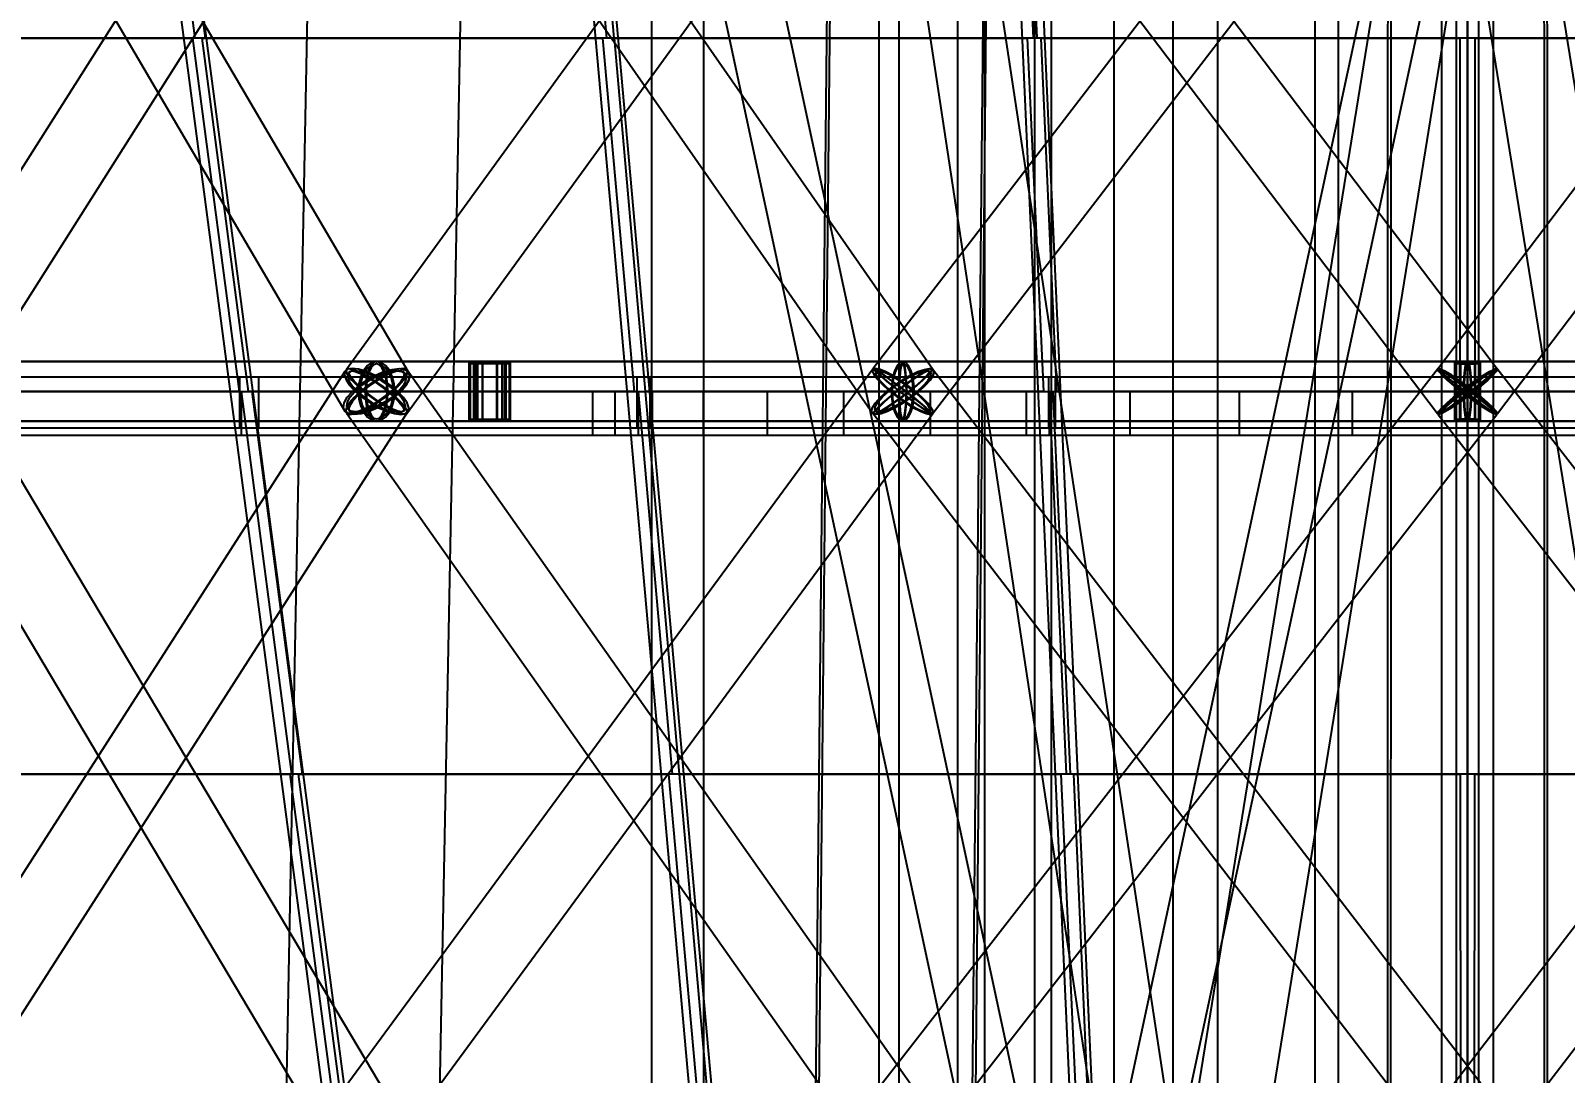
# Model space of a CAD drawing. Header units: millimetres. Extents: x -123812 to 252100, y -3000 to 639000.
# Drawn here: x -9768 to 665, y 340366 to 347451 of the extents above; entities that cross this region are included whole.
import ezdxf

# ---------------------------------------------------------------- set-up
doc = ezdxf.new("R2010")
doc.units = ezdxf.units.MM
for name, color, linetype, lineweight in [('D-BMK-AXIS', 7, 'Continuous', 13), ('D-STR-CORE', 7, 'Continuous', 25), ('D-STR-DECK', 7, 'Continuous', 25), ('D-STR-DIM', 7, 'Continuous', 13), ('D-STR-STRC', 7, 'Continuous', 25)]:
    doc.layers.add(name, color=color, linetype=linetype, lineweight=lineweight)
doc.styles.add('OpenSansCondensed-Light', font='OpenSansCondensed-Light.ttf')
doc.styles.add('TOWER_UNICODE', font='Arial Unicode.ttf')
doc.dimstyles.new('EZDXF', dxfattribs={"dimtxt": 0.25, "dimasz": 0.175, "dimexe": 0.375, "dimexo": 0.125, "dimgap": 0.1, "dimtad": 1, "dimlfac": 100, "dimzin": 12, "dimdsep": 46, "dimtxsty": 'OpenSansCondensed-Light', "dimblk": 'ARCHTICK', "dimcen": 2.5, "dimazin": 3, "dimtfac": 0.5, "dimtmove": 2, "dimatfit": 3})

# ---------------------------------------------------------------- blocks, each defined once
blk = doc.blocks.new('_ARCHTICK')
at = {"color": 0, "linetype": 'BYBLOCK', "const_width": 0.15}
blk.add_lwpolyline([(-0.5, -0.5), (0.5, 0.5)], dxfattribs=at)

msp = doc.modelspace()

# ---------------------------------------------------------------- linework, layer by layer
at = {"layer": 'D-BMK-AXIS'}
msp.add_line((0, -3000), (0, 639000), dxfattribs=at)
at = {"layer": 'D-STR-CORE'}
for points in [[(-4000, 100000), (-4000, 375000), (-3284.1, 375000), (-3284.1, 100000)], [(-4000, 100000), (-4000, 375000), (-3284.1, 375000), (-3284.1, 100000)], [(-3863.7, 100000), (-3863.7, 375000), (-2944.5, 375000), (-2944.5, 100000)], [(-3863.7, 100000), (-3863.7, 375000), (-2944.5, 375000), (-2944.5, 100000)], [(-3464.1, 100000), (-3464.1, 375000), (-2404.2, 375000), (-2404.2, 100000)], [(-3464.1, 100000), (-3464.1, 375000), (-2404.2, 375000), (-2404.2, 100000)], [(-2828.4, 100000), (-2828.4, 375000), (-1700, 375000), (-1700, 100000)], [(-2828.4, 100000), (-2828.4, 375000), (-1700, 375000), (-1700, 100000)], [(-2000, 100000), (-2000, 375000), (-880, 375000), (-880, 100000)], [(-2000, 100000), (-2000, 375000), (-880, 375000), (-880, 100000)], [(-1035.3, 100000), (-1035.3, 375000), (0, 375000), (0, 100000)], [(-1035.3, 100000), (-1035.3, 375000), (0, 375000), (0, 100000)], [(0, 100000), (0, 375000), (1035.3, 375000), (1035.3, 100000)], [(0, 100000), (0, 375000), (1035.3, 375000), (1035.3, 100000)]]:
    msp.add_lwpolyline(points, close=True, dxfattribs=at)
at = {"layer": 'D-STR-DECK'}
for points in [[(-7090.9, 334990.2), (-9726.3, 354990.2), (-9577.5, 355009.8), (-6942.2, 335009.8)], [(-7090.9, 334990.2), (-9726.3, 354990.2), (-9577.5, 355009.8), (-6942.2, 335009.8)], [(-4820.2, 334993.3), (-6602.5, 354993.3), (-6453.1, 355006.7), (-4670.8, 335006.7)], [(-4820.2, 334993.3), (-6602.5, 354993.3), (-6453.1, 355006.7), (-4670.8, 335006.7)], [(-2468.1, 334996.6), (-3367, 354996.6), (-3217.2, 355003.4), (-2318.3, 335003.4)], [(-2468.1, 334996.6), (-3367, 354996.6), (-3217.2, 355003.4), (-2318.3, 335003.4)], [(-75, 335000), (-75, 355000), (75, 355000), (75, 335000)], [(-75, 335000), (-75, 355000), (75, 355000), (75, 335000)], [(-11302.4, 347400), (-11750, 350000), (-8924.2, 350000), (-8581.6, 347400)], [(-11302.4, 347400), (-11750, 350000), (-8924.2, 350000), (-8581.6, 347400)], [(-8650.5, 347400), (-8993.1, 350000), (-6035.7, 350000), (-5804, 347400)], [(-8650.5, 347400), (-8993.1, 350000), (-6035.7, 350000), (-5804, 347400)], [(-5850.5, 347400), (-6082.2, 350000), (-3043.9, 350000), (-2927, 347400)], [(-5850.5, 347400), (-6082.2, 350000), (-3043.9, 350000), (-2927, 347400)], [(-2950.5, 347400), (-3067.4, 350000), (0, 350000), (0, 347400)], [(-2950.5, 347400), (-3067.4, 350000), (0, 350000), (0, 347400)], [(0, 347400), (0, 350000), (3067.4, 350000), (2950.5, 347400)], [(0, 347400), (0, 350000), (3067.4, 350000), (2950.5, 347400)], [(-10844.7, 345000), (-11256.2, 347400), (-8668.9, 347400), (-8350.8, 345000)], [(-10844.7, 345000), (-11256.2, 347400), (-8668.9, 347400), (-8350.8, 345000)], [(-8286.8, 345000), (-8601.2, 347400), (-5881.1, 347400), (-5665.3, 345000)], [(-8286.8, 345000), (-8601.2, 347400), (-5881.1, 347400), (-5665.3, 345000)], [(-5587.1, 345000), (-5799.1, 347400), (-2992.7, 347400), (-2882.9, 345000)], [(-5587.1, 345000), (-5799.1, 347400), (-2992.7, 347400), (-2882.9, 345000)], [(-2791.8, 345000), (-2897.7, 347400), (-53.1, 347400), (-51.1, 345000)], [(-2791.8, 345000), (-2897.7, 347400), (-53.1, 347400), (-51.1, 345000)], [(51.1, 345000), (53.1, 347400), (2897.7, 347400), (2791.8, 345000)], [(51.1, 345000), (53.1, 347400), (2897.7, 347400), (2791.8, 345000)], [(-10904.2, 344750), (-10904.2, 345100), (-8219.4, 345100), (-8219.4, 344750)], [(-10904.2, 344750), (-10904.2, 345100), (-8219.4, 345100), (-8219.4, 344750)], [(-8345.7, 344750), (-8345.7, 345100), (-5559, 345100), (-5559, 344750)], [(-8345.7, 344750), (-8345.7, 345100), (-5559, 345100), (-5559, 344750)], [(-5644.4, 344750), (-5644.4, 345100), (-2803.5, 345100), (-2803.5, 344750)], [(-5644.4, 344750), (-5644.4, 345100), (-2803.5, 345100), (-2803.5, 344750)], [(-2846.6, 344750), (-2846.6, 345100), (0, 345100), (0, 344750)], [(-2846.6, 344750), (-2846.6, 345100), (0, 345100), (0, 344750)], [(0, 344750), (0, 345100), (2846.6, 345100), (2846.6, 344750)], [(0, 344750), (0, 345100), (2846.6, 345100), (2846.6, 344750)], [(-21778.4, 344700), (-21778.4, 345000), (-5948.7, 345000), (-5948.7, 344700)], [(-21778.4, 344700), (-21778.4, 345000), (-5948.7, 345000), (-5948.7, 344700)], [(-21592, 344700), (-21592, 345000), (-5795.6, 345000), (-5795.6, 344700)], [(-21592, 344700), (-21592, 345000), (-5795.6, 345000), (-5795.6, 344700)], [(-21036.3, 344700), (-21036.3, 345000), (-5543.3, 345000), (-5543.3, 344700)], [(-21036.3, 344700), (-21036.3, 345000), (-5543.3, 345000), (-5543.3, 344700)], [(-20120.6, 344700), (-20120.6, 345000), (-5196.2, 345000), (-5196.2, 344700)], [(-20120.6, 344700), (-20120.6, 345000), (-5196.2, 345000), (-5196.2, 344700)], [(-18860.6, 344700), (-18860.6, 345000), (-4760.1, 345000), (-4760.1, 344700)], [(-18860.6, 344700), (-18860.6, 345000), (-4760.1, 345000), (-4760.1, 344700)], [(-17277.9, 344700), (-17277.9, 345000), (-4242.6, 345000), (-4242.6, 344700)], [(-17277.9, 344700), (-17277.9, 345000), (-4242.6, 345000), (-4242.6, 344700)], [(-15399.6, 344700), (-15399.6, 345000), (-3652.6, 345000), (-3652.6, 344700)], [(-15399.6, 344700), (-15399.6, 345000), (-3652.6, 345000), (-3652.6, 344700)], [(-13257.8, 344700), (-13257.8, 345000), (-3000, 345000), (-3000, 344700)], [(-13257.8, 344700), (-13257.8, 345000), (-3000, 345000), (-3000, 344700)], [(-10889.2, 344700), (-10889.2, 345000), (-2296.1, 345000), (-2296.1, 344700)], [(-10889.2, 344700), (-10889.2, 345000), (-2296.1, 345000), (-2296.1, 344700)], [(-10441.6, 342400), (-10889.2, 345000), (-8265.3, 345000), (-7922.7, 342400)], [(-10441.6, 342400), (-10889.2, 345000), (-8265.3, 345000), (-7922.7, 342400)], [(-8334.2, 344700), (-8334.2, 345000), (-1552.9, 345000), (-1552.9, 344700)], [(-8334.2, 344700), (-8334.2, 345000), (-1552.9, 345000), (-1552.9, 344700)], [(-7991.6, 342400), (-8334.2, 345000), (-5590.1, 345000), (-5358.4, 342400)], [(-7991.6, 342400), (-8334.2, 345000), (-5590.1, 345000), (-5358.4, 342400)], [(-5636.7, 344700), (-5636.7, 345000), (-783.2, 345000), (-783.2, 344700)], [(-5636.7, 344700), (-5636.7, 345000), (-783.2, 345000), (-783.2, 344700)], [(-5404.9, 342400), (-5636.7, 345000), (-2819.2, 345000), (-2702.3, 342400)], [(-5404.9, 342400), (-5636.7, 345000), (-2819.2, 345000), (-2702.3, 342400)], [(-2842.6, 344700), (-2842.6, 345000), (0, 345000), (0, 344700)], [(-2842.6, 344700), (-2842.6, 345000), (0, 345000), (0, 344700)], [(-2725.8, 342400), (-2842.6, 345000), (0, 345000), (0, 342400)], [(-2725.8, 342400), (-2842.6, 345000), (0, 345000), (0, 342400)], [(0, 344700), (0, 345000), (2842.6, 345000), (2842.6, 344700)], [(0, 344700), (0, 345000), (2842.6, 345000), (2842.6, 344700)], [(0, 342400), (0, 345000), (2842.6, 345000), (2725.8, 342400)], [(0, 342400), (0, 345000), (2842.6, 345000), (2725.8, 342400)], [(-9987.4, 340000), (-10398.9, 342400), (-8006.3, 342400), (-7688.2, 340000)], [(-9987.4, 340000), (-10398.9, 342400), (-8006.3, 342400), (-7688.2, 340000)], [(-7631.7, 340000), (-7946.1, 342400), (-5431.6, 342400), (-5215.8, 340000)], [(-7631.7, 340000), (-7946.1, 342400), (-5431.6, 342400), (-5215.8, 340000)], [(-5145.4, 340000), (-5357.4, 342400), (-2763.9, 342400), (-2654.1, 340000)], [(-5145.4, 340000), (-5357.4, 342400), (-2763.9, 342400), (-2654.1, 340000)], [(-2571.1, 340000), (-2677, 342400), (-49, 342400), (-47.1, 340000)], [(-2571.1, 340000), (-2677, 342400), (-49, 342400), (-47.1, 340000)], [(47.1, 340000), (49, 342400), (2677, 342400), (2571.1, 340000)], [(47.1, 340000), (49, 342400), (2677, 342400), (2571.1, 340000)]]:
    msp.add_lwpolyline(points, close=True, dxfattribs=at)
at = {"layer": 'D-STR-STRC'}
for points in [[(-7535, 350134.2), (-10704.3, 345134.2), (-10707.9, 345109.6), (-10696.5, 345077.5), (-10671, 345040.1), (-10633.1, 345000), (-10585.3, 344959.9), (-10531, 344922.5), (-10473.7, 344890.4), (-10417.5, 344865.8), (-10366.2, 344850.3), (-10323.2, 344845), (-10291.5, 344850.3), (-10273.2, 344865.8), (-7103.9, 349865.8)], [(-10566.3, 349865.8), (-7631.7, 344865.8), (-7607.3, 344850.3), (-7570, 344845), (-7522.2, 344850.3), (-7467.2, 344865.8), (-7408.7, 344890.4), (-7350.8, 344922.5), (-7297.4, 344959.9), (-7252.1, 345000), (-7218.1, 345040.1), (-7197.5, 345077.5), (-7191.9, 345109.6), (-7201.6, 345134.2), (-10136.2, 350134.2)], [(-3994, 350149.7), (-7621.8, 345149.7), (-7623.5, 345134.2), (-7611, 345109.6), (-7585.3, 345077.5), (-7548.1, 345040.1), (-7502, 345000), (-7450, 344959.9), (-7395.8, 344922.5), (-7343, 344890.4), (-7295.2, 344865.8), (-7255.7, 344850.3), (-7227.1, 344845), (-7211.5, 344850.3), (-3583.7, 349850.3)], [(-7523.2, 349850.3), (-4042.9, 344850.3), (-4021, 344845), (-3986.6, 344850.3), (-3942.2, 344865.8), (-3890.8, 344890.4), (-3835.8, 344922.5), (-3781.1, 344959.9), (-3730.3, 345000), (-3687, 345040.1), (-3654, 345077.5), (-3633.6, 345109.6), (-3627.3, 345134.2), (-3635.4, 345149.7), (-7115.7, 350149.7)], [(-200.6, 350155), (-4039.7, 345155), (-4038.2, 345149.7), (-4023.1, 345134.2), (-3995.5, 345109.6), (-3957.2, 345077.5), (-3910.9, 345040.1), (-3859.7, 345000), (-3807, 344959.9), (-3756.6, 344922.5), (-3711.8, 344890.4), (-3675.7, 344865.8), (-3650.7, 344850.3), (-3638.6, 344845), (200.6, 349845)], [(-3991.8, 349850.3), (-203, 344850.3), (-197.9, 344845), (-179.4, 344850.3), (-148.6, 344865.8), (-107.6, 344890.4), (-59.4, 344922.5), (-7.1, 344959.9), (45.7, 345000), (95.4, 345040.1), (138.6, 345077.5), (172.3, 345109.6), (194.3, 345134.2), (203, 345149.7), (-3585.8, 350149.7)], [(3585.8, 350149.7), (-203, 345149.7), (-194.3, 345134.2), (-172.3, 345109.6), (-138.6, 345077.5), (-95.4, 345040.1), (-45.7, 345000), (7.1, 344959.9), (59.4, 344922.5), (107.6, 344890.4), (148.6, 344865.8), (179.4, 344850.3), (197.9, 344845), (203, 344850.3), (3991.8, 349850.3)], [(198.7, 325042), (-5170.6, 350042), (-5177.4, 350047.1), (-5197.2, 350048.9), (-5228.8, 350047.4), (-5270, 350042.7), (-5317.9, 350035), (-5369.4, 350025), (-5420.8, 350013.3), (-5468.7, 350000.6), (-5509.9, 349988), (-5541.5, 349976.1), (-5561.3, 349965.9), (-5568.1, 349958), (-198.7, 324958)], [(-5170.6, 324958), (198.7, 349958), (192, 349965.9), (172.1, 349976.1), (140.5, 349988), (99.4, 350000.6), (51.4, 350013.3), (0, 350025), (-51.4, 350035), (-99.4, 350042.7), (-140.5, 350047.4), (-172.1, 350048.9), (-192, 350047.1), (-198.7, 350042), (-5568.1, 325042)], [(-3789.7, 324959.7), (250.8, 349959.7), (242.2, 349966.3), (217.2, 349975.1), (177.3, 349985.6), (125.4, 349997.1), (64.9, 350008.8), (0, 350019.9), (-64.9, 350029.7), (-125.4, 350037.4), (-177.3, 350042.6), (-217.2, 350044.9), (-242.2, 350044.1), (-250.8, 350040.3), (-4291.2, 325040.3)], [(251.1, 325037.9), (-3537.7, 350037.9), (-3546.2, 350040.5), (-3571.3, 350040.3), (-3611.2, 350037.4), (-3663.3, 350031.9), (-3723.8, 350024.2), (-3788.8, 350014.9), (-3853.8, 350004.6), (-3914.4, 349994), (-3966.4, 349983.7), (-4006.3, 349974.6), (-4031.4, 349967.2), (-4040, 349962.1), (-251.1, 324962.1)], [(4291.2, 325040.5), (250.7, 350040.5), (242.2, 350040.3), (217.2, 350037.3), (177.3, 350031.8), (125.4, 350024.1), (64.9, 350014.8), (0, 350004.5), (-64.9, 349993.8), (-125.4, 349983.6), (-177.3, 349974.5), (-217.2, 349967.2), (-242.2, 349962), (-250.7, 349959.5), (3789.7, 324959.5)], [(-10411.4, 339864.7), (-7201.8, 344864.7), (-7198.1, 344889.5), (-7209.2, 344921.9), (-7234.5, 344959.6), (-7272.2, 345000), (-7319.7, 345040.4), (-7373.9, 345078.1), (-7431, 345110.5), (-7487, 345135.3), (-7538.3, 345151), (-7581.3, 345156.3), (-7613.1, 345151), (-7631.5, 345135.3), (-10841.1, 340135.3)], [(-10703.1, 344864.7), (-7728.3, 339864.7), (-7703.9, 339849), (-7666.5, 339843.7), (-7618.8, 339849), (-7563.9, 339864.7), (-7505.6, 339889.5), (-7447.8, 339921.9), (-7394.6, 339959.6), (-7349.5, 340000), (-7315.6, 340040.4), (-7295.2, 340078.1), (-7289.7, 340110.5), (-7299.5, 340135.3), (-10274.4, 345135.3)], [(-10488.8, 344796.8), (-7416.7, 344796.8), (-7384.7, 344803.7), (-7354.8, 344824), (-7329.2, 344856.3), (-7309.5, 344898.4), (-7297.2, 344947.4), (-7293, 345000), (-7297.2, 345052.6), (-7309.5, 345101.6), (-7329.2, 345143.7), (-7354.8, 345176), (-7384.7, 345196.3), (-7416.7, 345203.2), (-10488.8, 345203.2)], [(-10488.8, 344796.8), (-7416.7, 344796.8), (-7384.7, 344803.7), (-7354.8, 344824), (-7329.2, 344856.3), (-7309.5, 344898.4), (-7297.2, 344947.4), (-7293, 345000), (-7297.2, 345052.6), (-7309.5, 345101.6), (-7329.2, 345143.7), (-7354.8, 345176), (-7384.7, 345196.3), (-7416.7, 345203.2), (-10488.8, 345203.2)], [(-7309.6, 339849), (-3634.9, 344849), (-3633.1, 344864.7), (-3645.4, 344889.5), (-3670.8, 344921.9), (-3707.8, 344959.6), (-3753.7, 345000), (-3805.4, 345040.4), (-3859.4, 345078.1), (-3912, 345110.5), (-3959.7, 345135.3), (-3999.1, 345151), (-4027.7, 345156.3), (-4043.4, 345151), (-7718.1, 340151)], [(-3686.5, 340151), (-7213.7, 345151), (-7235.7, 345156.3), (-7270, 345151), (-7314.3, 345135.3), (-7365.5, 345110.5), (-7420.3, 345078.1), (-7474.8, 345040.4), (-7525.3, 345000), (-7568.5, 344959.6), (-7601.3, 344921.9), (-7621.5, 344889.5), (-7627.7, 344864.7), (-7619.6, 344849), (-4092.4, 339849)], [(-3689.9, 339843.7), (199.6, 344843.7), (198.1, 344849), (183.2, 344864.7), (155.7, 344889.5), (117.7, 344921.9), (71.6, 344959.6), (20.7, 345000), (-31.7, 345040.4), (-81.9, 345078.1), (-126.5, 345110.5), (-162.5, 345135.3), (-187.4, 345151), (-199.6, 345156.3), (-4089, 340156.3)], [(202.1, 340151), (-3637.1, 345151), (-3642.2, 345156.3), (-3660.7, 345151), (-3691.3, 345135.3), (-3732.1, 345110.5), (-3780.1, 345078.1), (-3832.2, 345040.4), (-3884.7, 345000), (-3934.1, 344959.6), (-3977.1, 344921.9), (-4010.7, 344889.5), (-4032.5, 344864.7), (-4041.2, 344849), (-202.1, 339849)], [(3637.1, 345151), (-202.1, 340151), (-193.4, 340135.3), (-171.5, 340110.5), (-137.9, 340078.1), (-95, 340040.4), (-45.6, 340000), (7, 339959.6), (59, 339921.9), (107.1, 339889.5), (147.8, 339864.7), (178.5, 339849), (197, 339843.7), (202.1, 339849), (4041.2, 344849)], [(4089, 340156.3), (199.6, 345156.3), (187.4, 345151), (162.5, 345135.3), (126.5, 345110.5), (81.9, 345078.1), (31.7, 345040.4), (-20.7, 345000), (-71.6, 344959.6), (-117.7, 344921.9), (-155.7, 344889.5), (-183.2, 344864.7), (-198.1, 344849), (-199.6, 344843.7), (3689.9, 339843.7)], [(3839.1, 345203.2), (0, 345203.2), (-6.9, 345196.3), (-13.3, 345176), (-18.8, 345143.7), (-23, 345101.6), (-25.6, 345052.6), (-26.5, 345000), (-25.6, 344947.4), (-23, 344898.4), (-18.8, 344856.3), (-13.3, 344824), (-6.9, 344803.7), (0, 344796.8), (3839.1, 344796.8)], [(3839.1, 345203.2), (0, 345203.2), (-6.9, 345196.3), (-13.3, 345176), (-18.8, 345143.7), (-23, 345101.6), (-25.6, 345052.6), (-26.5, 345000), (-25.6, 344947.4), (-23, 344898.4), (-18.8, 344856.3), (-13.3, 344824), (-6.9, 344803.7), (0, 344796.8), (3839.1, 344796.8)]]:
    msp.add_lwpolyline(points, dxfattribs=at)
for points in [[(-7938.9, 345000), (-6894.4, 345000), (-6797.6, 350000), (-7841.3, 350000)], [(-7938.9, 345000), (-6894.4, 345000), (-6797.6, 350000), (-7841.3, 350000)], [(-5547.2, 325000), (-5191.6, 325000), (-5191.6, 350000), (-5547.2, 350000)], [(-5547.2, 325000), (-5191.6, 325000), (-5191.6, 350000), (-5547.2, 350000)], [(-4382.2, 345000), (-3296.1, 345000), (-3246.9, 350000), (-4330.7, 350000)], [(-4361.4, 345000), (-3316.9, 345000), (-3267, 350000), (-4310.6, 350000)], [(-543.1, 345000), (543.1, 345000), (541.9, 350000), (-541.9, 350000)], [(-543.1, 345000), (543.1, 345000), (541.9, 350000), (-541.9, 350000)], [(-522.3, 345000), (522.3, 345000), (521.8, 350000), (-521.8, 350000)], [(-177.8, 325000), (177.8, 325000), (177.8, 350000), (-177.8, 350000)], [(-177.8, 325000), (177.8, 325000), (177.8, 350000), (-177.8, 350000)], [(-12956.3, 344800), (-6536.4, 344800), (-6536.4, 345200), (-12956.3, 345200)], [(-11653.7, 344800), (-6505.2, 344800), (-6505.2, 345200), (-11653.7, 345200)], [(-11653.7, 344800), (-6505.2, 344800), (-6505.2, 345200), (-11653.7, 345200)], [(-7252.1, 345000), (-7297.4, 344959.9), (-7350.8, 344922.5), (-7408.7, 344890.4), (-7467.2, 344865.8), (-7522.2, 344850.3), (-7570, 344845), (-7607.3, 344850.3), (-7631.7, 344865.8), (-7641.4, 344890.4), (-7635.8, 344922.5), (-7615.3, 344959.9), (-7581.2, 345000), (-7535.9, 345040.1), (-7482.5, 345077.5), (-7424.6, 345109.6), (-7366.2, 345134.2), (-7311.2, 345149.7), (-7263.4, 345155), (-7226, 345149.7), (-7201.6, 345134.2), (-7191.9, 345109.6), (-7197.5, 345077.5), (-7218.1, 345040.1)], [(-7561.1, 345000), (-7513.6, 344959.6), (-7459.5, 344921.9), (-7402.4, 344889.5), (-7346.3, 344864.7), (-7295, 344849), (-7252, 344843.7), (-7220.2, 344849), (-7201.8, 344864.7), (-7198.1, 344889.5), (-7209.2, 344921.9), (-7234.5, 344959.6), (-7272.2, 345000), (-7319.7, 345040.4), (-7373.9, 345078.1), (-7431, 345110.5), (-7487, 345135.3), (-7538.3, 345151), (-7581.3, 345156.3), (-7613.1, 345151), (-7631.5, 345135.3), (-7635.3, 345110.5), (-7624.1, 345078.1), (-7598.8, 345040.4)], [(-7525.3, 345000), (-7568.5, 344959.6), (-7601.3, 344921.9), (-7621.5, 344889.5), (-7627.7, 344864.7), (-7619.6, 344849), (-7597.6, 344843.7), (-7563.4, 344849), (-7519.1, 344864.7), (-7467.8, 344889.5), (-7413, 344921.9), (-7358.5, 344959.6), (-7308, 345000), (-7264.9, 345040.4), (-7232.1, 345078.1), (-7211.8, 345110.5), (-7205.6, 345135.3), (-7213.7, 345151), (-7235.7, 345156.3), (-7270, 345151), (-7314.3, 345135.3), (-7365.5, 345110.5), (-7420.3, 345078.1), (-7474.8, 345040.4)], [(-7331.3, 345000), (-7285.2, 344959.9), (-7248, 344922.5), (-7222.3, 344890.4), (-7209.9, 344865.8), (-7211.5, 344850.3), (-7227.1, 344845), (-7255.7, 344850.3), (-7295.2, 344865.8), (-7343, 344890.4), (-7395.8, 344922.5), (-7450, 344959.9), (-7502, 345000), (-7548.1, 345040.1), (-7585.3, 345077.5), (-7611, 345109.6), (-7623.5, 345134.2), (-7621.8, 345149.7), (-7606.2, 345155), (-7577.6, 345149.7), (-7538.1, 345134.2), (-7490.3, 345109.6), (-7437.5, 345077.5), (-7383.3, 345040.1)], [(-7268.3, 345000), (-7309.2, 344963.8), (-7357.3, 344930.1), (-7409.5, 344901.2), (-7462.2, 344879), (-7511.8, 344865), (-7554.9, 344860.2), (-7588.6, 344865), (-7610.5, 344879), (-7619.3, 344901.2), (-7614.2, 344930.1), (-7595.7, 344963.8), (-7565, 345000), (-7524.2, 345036.2), (-7476, 345069.9), (-7423.8, 345098.8), (-7371.1, 345121), (-7321.5, 345135), (-7278.4, 345139.8), (-7244.8, 345135), (-7222.8, 345121), (-7214.1, 345098.8), (-7219.1, 345069.9), (-7237.6, 345036.2)], [(-7546.9, 345000), (-7504.1, 344963.5), (-7455.2, 344929.6), (-7403.8, 344900.4), (-7353.2, 344878), (-7307, 344863.9), (-7268.2, 344859.1), (-7239.5, 344863.9), (-7223, 344878), (-7219.6, 344900.4), (-7229.6, 344929.6), (-7252.4, 344963.5), (-7286.4, 345000), (-7329.3, 345036.5), (-7378.1, 345070.4), (-7429.5, 345099.6), (-7480.1, 345122), (-7526.4, 345136.1), (-7565.1, 345140.9), (-7593.8, 345136.1), (-7610.4, 345122), (-7613.8, 345099.6), (-7603.7, 345070.4), (-7580.9, 345036.5)], [(-7514.6, 345000), (-7553.5, 344963.5), (-7583.1, 344929.6), (-7601.3, 344900.4), (-7607, 344878), (-7599.6, 344863.9), (-7579.8, 344859.1), (-7548.9, 344863.9), (-7509, 344878), (-7462.8, 344900.4), (-7413.4, 344929.6), (-7364.3, 344963.5), (-7318.7, 345000), (-7279.8, 345036.5), (-7250.2, 345070.4), (-7232, 345099.6), (-7226.4, 345122), (-7233.7, 345136.1), (-7253.5, 345140.9), (-7284.4, 345136.1), (-7324.3, 345122), (-7370.6, 345099.6), (-7419.9, 345070.4), (-7469.1, 345036.5)], [(-7339.7, 345000), (-7298.1, 344963.8), (-7264.6, 344930.1), (-7241.4, 344901.2), (-7230.2, 344879), (-7231.7, 344865), (-7245.8, 344860.2), (-7271.5, 344865), (-7307.2, 344879), (-7350.2, 344901.2), (-7397.9, 344930.1), (-7446.8, 344963.8), (-7493.6, 345000), (-7535.2, 345036.2), (-7568.7, 345069.9), (-7591.9, 345098.8), (-7603.1, 345121), (-7601.6, 345135), (-7587.5, 345139.8), (-7561.8, 345135), (-7526.2, 345121), (-7483.1, 345098.8), (-7435.5, 345069.9), (-7386.6, 345036.2)], [(-7540.4, 345000), (-7536.2, 344947.4), (-7523.8, 344898.4), (-7504.1, 344856.3), (-7478.5, 344824), (-7448.7, 344803.7), (-7416.7, 344796.8), (-7384.7, 344803.7), (-7354.8, 344824), (-7329.2, 344856.3), (-7309.5, 344898.4), (-7297.2, 344947.4), (-7293, 345000), (-7297.2, 345052.6), (-7309.5, 345101.6), (-7329.2, 345143.7), (-7354.8, 345176), (-7384.7, 345196.3), (-7416.7, 345203.2), (-7448.7, 345196.3), (-7478.5, 345176), (-7504.1, 345143.7), (-7523.8, 345101.6), (-7536.2, 345052.6)], [(-7540.4, 345000), (-7536.2, 344947.4), (-7523.8, 344898.4), (-7504.1, 344856.3), (-7478.5, 344824), (-7448.7, 344803.7), (-7416.7, 344796.8), (-7384.7, 344803.7), (-7354.8, 344824), (-7329.2, 344856.3), (-7309.5, 344898.4), (-7297.2, 344947.4), (-7293, 345000), (-7297.2, 345052.6), (-7309.5, 345101.6), (-7329.2, 345143.7), (-7354.8, 345176), (-7384.7, 345196.3), (-7416.7, 345203.2), (-7448.7, 345196.3), (-7478.5, 345176), (-7504.1, 345143.7), (-7523.8, 345101.6), (-7536.2, 345052.6)], [(-7530.6, 345000), (-7526.7, 344951.5), (-7515.4, 344906.4), (-7497.2, 344867.6), (-7473.6, 344837.9), (-7446.2, 344819.2), (-7416.7, 344812.8), (-7387.2, 344819.2), (-7359.7, 344837.9), (-7336.1, 344867.6), (-7318, 344906.4), (-7306.6, 344951.5), (-7302.7, 345000), (-7306.6, 345048.5), (-7318, 345093.6), (-7336.1, 345132.4), (-7359.7, 345162.1), (-7387.2, 345180.8), (-7416.7, 345187.2), (-7446.2, 345180.8), (-7473.6, 345162.1), (-7497.2, 345132.4), (-7515.4, 345093.6), (-7526.7, 345048.5)], [(-7530.6, 345000), (-7526.7, 344951.5), (-7515.4, 344906.4), (-7497.2, 344867.6), (-7473.6, 344837.9), (-7446.2, 344819.2), (-7416.7, 344812.8), (-7387.2, 344819.2), (-7359.7, 344837.9), (-7336.1, 344867.6), (-7318, 344906.4), (-7306.6, 344951.5), (-7302.7, 345000), (-7306.6, 345048.5), (-7318, 345093.6), (-7336.1, 345132.4), (-7359.7, 345162.1), (-7387.2, 345180.8), (-7416.7, 345187.2), (-7446.2, 345180.8), (-7473.6, 345162.1), (-7497.2, 345132.4), (-7515.4, 345093.6), (-7526.7, 345048.5)], [(-7494.4, 345000), (-7491.8, 344947.4), (-7484, 344898.4), (-7471.7, 344856.3), (-7455.5, 344824), (-7436.8, 344803.7), (-7416.7, 344796.8), (-3839.1, 344796.8), (-3819, 344803.7), (-3800.3, 344824), (-3784.2, 344856.3), (-3771.8, 344898.4), (-3764, 344947.4), (-3761.4, 345000), (-3764, 345052.6), (-3771.8, 345101.6), (-3784.2, 345143.7), (-3800.3, 345176), (-3819, 345196.3), (-3839.1, 345203.2), (-7416.7, 345203.2), (-7436.8, 345196.3), (-7455.5, 345176), (-7471.7, 345143.7), (-7484, 345101.6), (-7491.8, 345052.6)], [(-7494.4, 345000), (-7491.8, 344947.4), (-7484, 344898.4), (-7471.7, 344856.3), (-7455.5, 344824), (-7436.8, 344803.7), (-7416.7, 344796.8), (-7396.5, 344803.7), (-7377.8, 344824), (-7361.7, 344856.3), (-7349.3, 344898.4), (-7341.6, 344947.4), (-7338.9, 345000), (-7341.6, 345052.6), (-7349.3, 345101.6), (-7361.7, 345143.7), (-7377.8, 345176), (-7396.5, 345196.3), (-7416.7, 345203.2), (-7436.8, 345196.3), (-7455.5, 345176), (-7471.7, 345143.7), (-7484, 345101.6), (-7491.8, 345052.6)], [(-7494.4, 345000), (-7491.8, 344947.4), (-7484, 344898.4), (-7471.7, 344856.3), (-7455.5, 344824), (-7436.8, 344803.7), (-7416.7, 344796.8), (-3839.1, 344796.8), (-3819, 344803.7), (-3800.3, 344824), (-3784.2, 344856.3), (-3771.8, 344898.4), (-3764, 344947.4), (-3761.4, 345000), (-3764, 345052.6), (-3771.8, 345101.6), (-3784.2, 345143.7), (-3800.3, 345176), (-3819, 345196.3), (-3839.1, 345203.2), (-7416.7, 345203.2), (-7436.8, 345196.3), (-7455.5, 345176), (-7471.7, 345143.7), (-7484, 345101.6), (-7491.8, 345052.6)], [(-7494.4, 345000), (-7491.8, 344947.4), (-7484, 344898.4), (-7471.7, 344856.3), (-7455.5, 344824), (-7436.8, 344803.7), (-7416.7, 344796.8), (-7396.5, 344803.7), (-7377.8, 344824), (-7361.7, 344856.3), (-7349.3, 344898.4), (-7341.6, 344947.4), (-7338.9, 345000), (-7341.6, 345052.6), (-7349.3, 345101.6), (-7361.7, 345143.7), (-7377.8, 345176), (-7396.5, 345196.3), (-7416.7, 345203.2), (-7436.8, 345196.3), (-7455.5, 345176), (-7471.7, 345143.7), (-7484, 345101.6), (-7491.8, 345052.6)], [(-7488.3, 345000), (-7485.9, 344951.5), (-7478.7, 344906.4), (-7467.3, 344867.6), (-7452.5, 344837.9), (-7435.2, 344819.2), (-7416.7, 344812.8), (-7398.1, 344819.2), (-7380.8, 344837.9), (-7366, 344867.6), (-7354.6, 344906.4), (-7347.5, 344951.5), (-7345, 345000), (-7347.5, 345048.5), (-7354.6, 345093.6), (-7366, 345132.4), (-7380.8, 345162.1), (-7398.1, 345180.8), (-7416.7, 345187.2), (-7435.2, 345180.8), (-7452.5, 345162.1), (-7467.3, 345132.4), (-7478.7, 345093.6), (-7485.9, 345048.5)], [(-7488.3, 345000), (-7485.9, 344951.5), (-7478.7, 344906.4), (-7467.3, 344867.6), (-7452.5, 344837.9), (-7435.2, 344819.2), (-7416.7, 344812.8), (-7398.1, 344819.2), (-7380.8, 344837.9), (-7366, 344867.6), (-7354.6, 344906.4), (-7347.5, 344951.5), (-7345, 345000), (-7347.5, 345048.5), (-7354.6, 345093.6), (-7366, 345132.4), (-7380.8, 345162.1), (-7398.1, 345180.8), (-7416.7, 345187.2), (-7435.2, 345180.8), (-7452.5, 345162.1), (-7467.3, 345132.4), (-7478.7, 345093.6), (-7485.9, 345048.5)], [(-6505.2, 345200), (-6788.1, 345200), (-6788.1, 344800), (-6505.2, 344800)], [(-6505.2, 345200), (-6788.1, 345200), (-6788.1, 344800), (-6505.2, 344800)], [(-6513.7, 345188), (-6779.6, 345188), (-6779.6, 344812), (-6513.7, 344812)], [(-6513.7, 345188), (-6779.6, 345188), (-6779.6, 344812), (-6513.7, 344812)], [(-6536.4, 345200), (-6756.9, 345200), (-6756.9, 344800), (-6536.4, 344800)], [(-6543, 345188), (-6750.3, 345188), (-6750.3, 344812), (-6543, 344812)], [(-6736, 344800), (89.4, 344800), (89.4, 345200), (-6736, 345200)], [(-6557.3, 345200), (-6736, 345200), (-6736, 344800), (-6557.3, 344800)], [(-6562.6, 345188), (-6730.7, 345188), (-6730.7, 344812), (-6562.6, 344812)], [(-6698.4, 344800), (51.8, 344800), (51.8, 345200), (-6698.4, 345200)], [(-6594.9, 345200), (-6698.4, 345200), (-6698.4, 344800), (-6594.9, 344800)], [(-6698.4, 344800), (51.8, 344800), (51.8, 345200), (-6698.4, 345200)], [(-6594.9, 345200), (-6698.4, 345200), (-6698.4, 344800), (-6594.9, 344800)], [(-6598, 345188), (-6695.3, 345188), (-6695.3, 344812), (-6598, 344812)], [(-6598, 345188), (-6695.3, 345188), (-6695.3, 344812), (-6598, 344812)], [(-3730.3, 345000), (-3781.1, 344959.9), (-3835.8, 344922.5), (-3890.8, 344890.4), (-3942.2, 344865.8), (-3986.6, 344850.3), (-4021, 344845), (-4042.9, 344850.3), (-4051, 344865.8), (-4044.7, 344890.4), (-4024.3, 344922.5), (-3991.3, 344959.9), (-3948, 345000), (-3897.2, 345040.1), (-3842.5, 345077.5), (-3787.5, 345109.6), (-3736.1, 345134.2), (-3691.7, 345149.7), (-3657.3, 345155), (-3635.4, 345149.7), (-3627.3, 345134.2), (-3633.6, 345109.6), (-3654, 345077.5), (-3687, 345040.1)], [(-3924.6, 345000), (-3872.9, 344959.6), (-3818.9, 344921.9), (-3766.3, 344889.5), (-3718.6, 344864.7), (-3679.2, 344849), (-3650.6, 344843.7), (-3634.9, 344849), (-3633.1, 344864.7), (-3645.4, 344889.5), (-3670.8, 344921.9), (-3707.8, 344959.6), (-3753.7, 345000), (-3805.4, 345040.4), (-3859.4, 345078.1), (-3912, 345110.5), (-3959.7, 345135.3), (-3999.1, 345151), (-4027.7, 345156.3), (-4043.4, 345151), (-4045.2, 345135.3), (-4032.9, 345110.5), (-4007.5, 345078.1), (-3970.5, 345040.4)], [(-3884.7, 345000), (-3934.1, 344959.6), (-3977.1, 344921.9), (-4010.7, 344889.5), (-4032.5, 344864.7), (-4041.2, 344849), (-4036.1, 344843.7), (-4017.6, 344849), (-3987, 344864.7), (-3946.2, 344889.5), (-3898.2, 344921.9), (-3846.1, 344959.6), (-3793.6, 345000), (-3744.2, 345040.4), (-3701.2, 345078.1), (-3667.6, 345110.5), (-3645.8, 345135.3), (-3637.1, 345151), (-3642.2, 345156.3), (-3660.7, 345151), (-3691.3, 345135.3), (-3732.1, 345110.5), (-3780.1, 345078.1), (-3832.2, 345040.4)], [(-3818.6, 345000), (-3767.4, 344959.9), (-3721.1, 344922.5), (-3682.8, 344890.4), (-3655.2, 344865.8), (-3640.1, 344850.3), (-3638.6, 344845), (-3650.7, 344850.3), (-3675.7, 344865.8), (-3711.8, 344890.4), (-3756.6, 344922.5), (-3807, 344959.9), (-3859.7, 345000), (-3910.9, 345040.1), (-3957.2, 345077.5), (-3995.5, 345109.6), (-4023.1, 345134.2), (-4038.2, 345149.7), (-4039.7, 345155), (-4027.6, 345149.7), (-4002.6, 345134.2), (-3966.5, 345109.6), (-3921.7, 345077.5), (-3871.2, 345040.1)], [(-3741, 345000), (-3786.8, 344963.8), (-3836.1, 344930.1), (-3885.7, 344901.2), (-3932.1, 344879), (-3972.1, 344865), (-4003.1, 344860.2), (-4022.9, 344865), (-4030.2, 344879), (-4024.4, 344901.2), (-4006.1, 344930.1), (-3976.3, 344963.8), (-3937.3, 345000), (-3891.5, 345036.2), (-3842.2, 345069.9), (-3792.6, 345098.8), (-3746.2, 345121), (-3706.2, 345135), (-3675.2, 345139.8), (-3655.4, 345135), (-3648.1, 345121), (-3653.9, 345098.8), (-3672.2, 345069.9), (-3702, 345036.2)], [(-3916.2, 345000), (-3869.6, 344963.5), (-3820.9, 344929.6), (-3773.4, 344900.4), (-3730.5, 344878), (-3694.9, 344863.9), (-3669.2, 344859.1), (-3655, 344863.9), (-3653.4, 344878), (-3664.4, 344900.4), (-3687.4, 344929.6), (-3720.7, 344963.5), (-3762.1, 345000), (-3808.7, 345036.5), (-3857.4, 345070.4), (-3904.9, 345099.6), (-3947.8, 345122), (-3983.4, 345136.1), (-4009.1, 345140.9), (-4023.3, 345136.1), (-4024.9, 345122), (-4013.9, 345099.6), (-3990.9, 345070.4), (-3957.6, 345036.5)], [(-3880.2, 345000), (-3924.8, 344963.5), (-3963.5, 344929.6), (-3993.8, 344900.4), (-4013.5, 344878), (-4021.3, 344863.9), (-4016.7, 344859.1), (-4000.1, 344863.9), (-3972.4, 344878), (-3935.7, 344900.4), (-3892.4, 344929.6), (-3845.4, 344963.5), (-3798.1, 345000), (-3753.5, 345036.5), (-3714.8, 345070.4), (-3684.5, 345099.6), (-3664.8, 345122), (-3657, 345136.1), (-3661.6, 345140.9), (-3678.2, 345136.1), (-3705.9, 345122), (-3742.6, 345099.6), (-3785.9, 345070.4), (-3832.9, 345036.5)], [(-3820.7, 345000), (-3774.5, 344963.8), (-3732.7, 344930.1), (-3698.2, 344901.2), (-3673.3, 344879), (-3659.7, 344865), (-3658.3, 344860.2), (-3669.3, 344865), (-3691.8, 344879), (-3724.4, 344901.2), (-3764.8, 344930.1), (-3810.2, 344963.8), (-3857.6, 345000), (-3903.8, 345036.2), (-3945.6, 345069.9), (-3980.1, 345098.8), (-4005, 345121), (-4018.6, 345135), (-4020, 345139.8), (-4009, 345135), (-3986.5, 345121), (-3953.9, 345098.8), (-3913.5, 345069.9), (-3868.1, 345036.2)], [(-3916.9, 345000), (-3914.3, 344947.4), (-3906.5, 344898.4), (-3894.1, 344856.3), (-3878, 344824), (-3859.3, 344803.7), (-3839.1, 344796.8), (-3819, 344803.7), (-3800.3, 344824), (-3784.2, 344856.3), (-3771.8, 344898.4), (-3764, 344947.4), (-3761.4, 345000), (-3764, 345052.6), (-3771.8, 345101.6), (-3784.2, 345143.7), (-3800.3, 345176), (-3819, 345196.3), (-3839.1, 345203.2), (-3859.3, 345196.3), (-3878, 345176), (-3894.1, 345143.7), (-3906.5, 345101.6), (-3914.3, 345052.6)], [(-3916.9, 345000), (-3914.3, 344947.4), (-3906.5, 344898.4), (-3894.1, 344856.3), (-3878, 344824), (-3859.3, 344803.7), (-3839.1, 344796.8), (-3819, 344803.7), (-3800.3, 344824), (-3784.2, 344856.3), (-3771.8, 344898.4), (-3764, 344947.4), (-3761.4, 345000), (-3764, 345052.6), (-3771.8, 345101.6), (-3784.2, 345143.7), (-3800.3, 345176), (-3819, 345196.3), (-3839.1, 345203.2), (-3859.3, 345196.3), (-3878, 345176), (-3894.1, 345143.7), (-3906.5, 345101.6), (-3914.3, 345052.6)], [(-3910.8, 345000), (-3908.3, 344951.5), (-3901.2, 344906.4), (-3889.8, 344867.6), (-3875, 344837.9), (-3857.7, 344819.2), (-3839.1, 344812.8), (-3820.6, 344819.2), (-3803.3, 344837.9), (-3788.5, 344867.6), (-3777.1, 344906.4), (-3770, 344951.5), (-3767.5, 345000), (-3770, 345048.5), (-3777.1, 345093.6), (-3788.5, 345132.4), (-3803.3, 345162.1), (-3820.6, 345180.8), (-3839.1, 345187.2), (-3857.7, 345180.8), (-3875, 345162.1), (-3889.8, 345132.4), (-3901.2, 345093.6), (-3908.3, 345048.5)], [(-3910.8, 345000), (-3908.3, 344951.5), (-3901.2, 344906.4), (-3889.8, 344867.6), (-3875, 344837.9), (-3857.7, 344819.2), (-3839.1, 344812.8), (-3820.6, 344819.2), (-3803.3, 344837.9), (-3788.5, 344867.6), (-3777.1, 344906.4), (-3770, 344951.5), (-3767.5, 345000), (-3770, 345048.5), (-3777.1, 345093.6), (-3788.5, 345132.4), (-3803.3, 345162.1), (-3820.6, 345180.8), (-3839.1, 345187.2), (-3857.7, 345180.8), (-3875, 345162.1), (-3889.8, 345132.4), (-3901.2, 345093.6), (-3908.3, 345048.5)], [(-3865.7, 345000), (-3864.8, 344947.4), (-3862.1, 344898.4), (-3857.9, 344856.3), (-3852.4, 344824), (-3846, 344803.7), (-3839.1, 344796.8), (0, 344796.8), (6.9, 344803.7), (13.3, 344824), (18.8, 344856.3), (23, 344898.4), (25.6, 344947.4), (26.5, 345000), (25.6, 345052.6), (23, 345101.6), (18.8, 345143.7), (13.3, 345176), (6.9, 345196.3), (0, 345203.2), (-3839.1, 345203.2), (-3846, 345196.3), (-3852.4, 345176), (-3857.9, 345143.7), (-3862.1, 345101.6), (-3864.8, 345052.6)], [(-3865.7, 345000), (-3864.8, 344947.4), (-3862.1, 344898.4), (-3857.9, 344856.3), (-3852.4, 344824), (-3846, 344803.7), (-3839.1, 344796.8), (-3832.3, 344803.7), (-3825.9, 344824), (-3820.4, 344856.3), (-3816.2, 344898.4), (-3813.5, 344947.4), (-3812.6, 345000), (-3813.5, 345052.6), (-3816.2, 345101.6), (-3820.4, 345143.7), (-3825.9, 345176), (-3832.3, 345196.3), (-3839.1, 345203.2), (-3846, 345196.3), (-3852.4, 345176), (-3857.9, 345143.7), (-3862.1, 345101.6), (-3864.8, 345052.6)], [(-3865.7, 345000), (-3864.8, 344947.4), (-3862.1, 344898.4), (-3857.9, 344856.3), (-3852.4, 344824), (-3846, 344803.7), (-3839.1, 344796.8), (0, 344796.8), (6.9, 344803.7), (13.3, 344824), (18.8, 344856.3), (23, 344898.4), (25.6, 344947.4), (26.5, 345000), (25.6, 345052.6), (23, 345101.6), (18.8, 345143.7), (13.3, 345176), (6.9, 345196.3), (0, 345203.2), (-3839.1, 345203.2), (-3846, 345196.3), (-3852.4, 345176), (-3857.9, 345143.7), (-3862.1, 345101.6), (-3864.8, 345052.6)], [(-3865.7, 345000), (-3864.8, 344947.4), (-3862.1, 344898.4), (-3857.9, 344856.3), (-3852.4, 344824), (-3846, 344803.7), (-3839.1, 344796.8), (-3832.3, 344803.7), (-3825.9, 344824), (-3820.4, 344856.3), (-3816.2, 344898.4), (-3813.5, 344947.4), (-3812.6, 345000), (-3813.5, 345052.6), (-3816.2, 345101.6), (-3820.4, 345143.7), (-3825.9, 345176), (-3832.3, 345196.3), (-3839.1, 345203.2), (-3846, 345196.3), (-3852.4, 345176), (-3857.9, 345143.7), (-3862.1, 345101.6), (-3864.8, 345052.6)], [(-3863.6, 345000), (-3862.8, 344951.5), (-3860.3, 344906.4), (-3856.4, 344867.6), (-3851.4, 344837.9), (-3845.5, 344819.2), (-3839.1, 344812.8), (-3832.8, 344819.2), (-3826.9, 344837.9), (-3821.9, 344867.6), (-3818, 344906.4), (-3815.5, 344951.5), (-3814.7, 345000), (-3815.5, 345048.5), (-3818, 345093.6), (-3821.9, 345132.4), (-3826.9, 345162.1), (-3832.8, 345180.8), (-3839.1, 345187.2), (-3845.5, 345180.8), (-3851.4, 345162.1), (-3856.4, 345132.4), (-3860.3, 345093.6), (-3862.8, 345048.5)], [(-3863.6, 345000), (-3862.8, 344951.5), (-3860.3, 344906.4), (-3856.4, 344867.6), (-3851.4, 344837.9), (-3845.5, 344819.2), (-3839.1, 344812.8), (-3832.8, 344819.2), (-3826.9, 344837.9), (-3821.9, 344867.6), (-3818, 344906.4), (-3815.5, 344951.5), (-3814.7, 345000), (-3815.5, 345048.5), (-3818, 345093.6), (-3821.9, 345132.4), (-3826.9, 345162.1), (-3832.8, 345180.8), (-3839.1, 345187.2), (-3845.5, 345180.8), (-3851.4, 345162.1), (-3856.4, 345132.4), (-3860.3, 345093.6), (-3862.8, 345048.5)], [(45.7, 345000), (-7.1, 344959.9), (-59.4, 344922.5), (-107.6, 344890.4), (-148.6, 344865.8), (-179.4, 344850.3), (-197.9, 344845), (-203, 344850.3), (-194.3, 344865.8), (-172.3, 344890.4), (-138.6, 344922.5), (-95.4, 344959.9), (-45.7, 345000), (7.1, 345040.1), (59.4, 345077.5), (107.6, 345109.6), (148.6, 345134.2), (179.4, 345149.7), (197.9, 345155), (203, 345149.7), (194.3, 345134.2), (172.3, 345109.6), (138.6, 345077.5), (95.4, 345040.1)], [(-45.7, 345000), (7.1, 344959.9), (59.4, 344922.5), (107.6, 344890.4), (148.6, 344865.8), (179.4, 344850.3), (197.9, 344845), (203, 344850.3), (194.3, 344865.8), (172.3, 344890.4), (138.6, 344922.5), (95.4, 344959.9), (45.7, 345000), (-7.1, 345040.1), (-59.4, 345077.5), (-107.6, 345109.6), (-148.6, 345134.2), (-179.4, 345149.7), (-197.9, 345155), (-203, 345149.7), (-194.3, 345134.2), (-172.3, 345109.6), (-138.6, 345077.5), (-95.4, 345040.1)], [(-20.7, 345000), (31.7, 344959.6), (81.9, 344921.9), (126.5, 344889.5), (162.5, 344864.7), (187.4, 344849), (199.6, 344843.7), (198.1, 344849), (183.2, 344864.7), (155.7, 344889.5), (117.7, 344921.9), (71.6, 344959.6), (20.7, 345000), (-31.7, 345040.4), (-81.9, 345078.1), (-126.5, 345110.5), (-162.5, 345135.3), (-187.4, 345151), (-199.6, 345156.3), (-198.1, 345151), (-183.2, 345135.3), (-155.7, 345110.5), (-117.7, 345078.1), (-71.6, 345040.4)], [(20.7, 345000), (-31.7, 344959.6), (-81.9, 344921.9), (-126.5, 344889.5), (-162.5, 344864.7), (-187.4, 344849), (-199.6, 344843.7), (-198.1, 344849), (-183.2, 344864.7), (-155.7, 344889.5), (-117.7, 344921.9), (-71.6, 344959.6), (-20.7, 345000), (31.7, 345040.4), (81.9, 345078.1), (126.5, 345110.5), (162.5, 345135.3), (187.4, 345151), (199.6, 345156.3), (198.1, 345151), (183.2, 345135.3), (155.7, 345110.5), (117.7, 345078.1), (71.6, 345040.4)], [(41.2, 345000), (-6.4, 344963.8), (-53.5, 344930.1), (-97, 344901.2), (-133.9, 344879), (-161.7, 344865), (-178.5, 344860.2), (-183, 344865), (-175.2, 344879), (-155.3, 344901.2), (-124.9, 344930.1), (-86, 344963.8), (-41.2, 345000), (6.4, 345036.2), (53.5, 345069.9), (97, 345098.8), (133.9, 345121), (161.7, 345135), (178.5, 345139.8), (183, 345135), (175.2, 345121), (155.3, 345098.8), (124.9, 345069.9), (86, 345036.2)], [(-41.2, 345000), (6.4, 344963.8), (53.5, 344930.1), (97, 344901.2), (133.9, 344879), (161.7, 344865), (178.5, 344860.2), (183, 344865), (175.2, 344879), (155.3, 344901.2), (124.9, 344930.1), (86, 344963.8), (41.2, 345000), (-6.4, 345036.2), (-53.5, 345069.9), (-97, 345098.8), (-133.9, 345121), (-161.7, 345135), (-178.5, 345139.8), (-183, 345135), (-175.2, 345121), (-155.3, 345098.8), (-124.9, 345069.9), (-86, 345036.2)], [(-18.6, 345000), (28.6, 344963.5), (73.8, 344929.6), (114, 344900.4), (146.5, 344878), (169, 344863.9), (179.9, 344859.1), (178.6, 344863.9), (165.1, 344878), (140.4, 344900.4), (106.1, 344929.6), (64.6, 344963.5), (18.6, 345000), (-28.6, 345036.5), (-73.8, 345070.4), (-114, 345099.6), (-146.5, 345122), (-169, 345136.1), (-179.9, 345140.9), (-178.6, 345136.1), (-165.1, 345122), (-140.4, 345099.6), (-106.1, 345070.4), (-64.6, 345036.5)], [(18.6, 345000), (-28.6, 344963.5), (-73.8, 344929.6), (-114, 344900.4), (-146.5, 344878), (-169, 344863.9), (-179.9, 344859.1), (-178.6, 344863.9), (-165.1, 344878), (-140.4, 344900.4), (-106.1, 344929.6), (-64.6, 344963.5), (-18.6, 345000), (28.6, 345036.5), (73.8, 345070.4), (114, 345099.6), (146.5, 345122), (169, 345136.1), (179.9, 345140.9), (178.6, 345136.1), (165.1, 345122), (140.4, 345099.6), (106.1, 345070.4), (64.6, 345036.5)], [(89.4, 345200), (-89.4, 345200), (-89.4, 344800), (89.4, 344800)], [(84, 345188), (-84, 345188), (-84, 344812), (84, 344812)], [(51.8, 345200), (-51.8, 345200), (-51.8, 344800), (51.8, 344800)], [(51.8, 345200), (-51.8, 345200), (-51.8, 344800), (51.8, 344800)], [(-51.8, 344800), (6698.4, 344800), (6698.4, 345200), (-51.8, 345200)], [(-51.8, 345200), (51.8, 345200), (51.8, 344800), (-51.8, 344800)], [(-51.8, 344800), (6698.4, 344800), (6698.4, 345200), (-51.8, 345200)], [(-51.8, 345200), (51.8, 345200), (51.8, 344800), (-51.8, 344800)], [(48.7, 345188), (-48.7, 345188), (-48.7, 344812), (48.7, 344812)], [(48.7, 345188), (-48.7, 345188), (-48.7, 344812), (48.7, 344812)], [(-48.7, 345188), (48.7, 345188), (48.7, 344812), (-48.7, 344812)], [(-48.7, 345188), (48.7, 345188), (48.7, 344812), (-48.7, 344812)], [(-26.5, 345000), (-25.6, 344947.4), (-23, 344898.4), (-18.8, 344856.3), (-13.3, 344824), (-6.9, 344803.7), (0, 344796.8), (6.9, 344803.7), (13.3, 344824), (18.8, 344856.3), (23, 344898.4), (25.6, 344947.4), (26.5, 345000), (25.6, 345052.6), (23, 345101.6), (18.8, 345143.7), (13.3, 345176), (6.9, 345196.3), (0, 345203.2), (-6.9, 345196.3), (-13.3, 345176), (-18.8, 345143.7), (-23, 345101.6), (-25.6, 345052.6)], [(-26.5, 345000), (-25.6, 344947.4), (-23, 344898.4), (-18.8, 344856.3), (-13.3, 344824), (-6.9, 344803.7), (0, 344796.8), (6.9, 344803.7), (13.3, 344824), (18.8, 344856.3), (23, 344898.4), (25.6, 344947.4), (26.5, 345000), (25.6, 345052.6), (23, 345101.6), (18.8, 345143.7), (13.3, 345176), (6.9, 345196.3), (0, 345203.2), (-6.9, 345196.3), (-13.3, 345176), (-18.8, 345143.7), (-23, 345101.6), (-25.6, 345052.6)], [(26.5, 345000), (25.6, 344947.4), (23, 344898.4), (18.8, 344856.3), (13.3, 344824), (6.9, 344803.7), (0, 344796.8), (-6.9, 344803.7), (-13.3, 344824), (-18.8, 344856.3), (-23, 344898.4), (-25.6, 344947.4), (-26.5, 345000), (-25.6, 345052.6), (-23, 345101.6), (-18.8, 345143.7), (-13.3, 345176), (-6.9, 345196.3), (0, 345203.2), (6.9, 345196.3), (13.3, 345176), (18.8, 345143.7), (23, 345101.6), (25.6, 345052.6)], [(26.5, 345000), (25.6, 344947.4), (23, 344898.4), (18.8, 344856.3), (13.3, 344824), (6.9, 344803.7), (0, 344796.8), (-6.9, 344803.7), (-13.3, 344824), (-18.8, 344856.3), (-23, 344898.4), (-25.6, 344947.4), (-26.5, 345000), (-25.6, 345052.6), (-23, 345101.6), (-18.8, 345143.7), (-13.3, 345176), (-6.9, 345196.3), (0, 345203.2), (6.9, 345196.3), (13.3, 345176), (18.8, 345143.7), (23, 345101.6), (25.6, 345052.6)], [(-24.4, 345000), (-23.6, 344951.5), (-21.2, 344906.4), (-17.3, 344867.6), (-12.2, 344837.9), (-6.3, 344819.2), (0, 344812.8), (6.3, 344819.2), (12.2, 344837.9), (17.3, 344867.6), (21.2, 344906.4), (23.6, 344951.5), (24.4, 345000), (23.6, 345048.5), (21.2, 345093.6), (17.3, 345132.4), (12.2, 345162.1), (6.3, 345180.8), (0, 345187.2), (-6.3, 345180.8), (-12.2, 345162.1), (-17.3, 345132.4), (-21.2, 345093.6), (-23.6, 345048.5)], [(-24.4, 345000), (-23.6, 344951.5), (-21.2, 344906.4), (-17.3, 344867.6), (-12.2, 344837.9), (-6.3, 344819.2), (0, 344812.8), (6.3, 344819.2), (12.2, 344837.9), (17.3, 344867.6), (21.2, 344906.4), (23.6, 344951.5), (24.4, 345000), (23.6, 345048.5), (21.2, 345093.6), (17.3, 345132.4), (12.2, 345162.1), (6.3, 345180.8), (0, 345187.2), (-6.3, 345180.8), (-12.2, 345162.1), (-17.3, 345132.4), (-21.2, 345093.6), (-23.6, 345048.5)], [(24.4, 345000), (23.6, 344951.5), (21.2, 344906.4), (17.3, 344867.6), (12.2, 344837.9), (6.3, 344819.2), (0, 344812.8), (-6.3, 344819.2), (-12.2, 344837.9), (-17.3, 344867.6), (-21.2, 344906.4), (-23.6, 344951.5), (-24.4, 345000), (-23.6, 345048.5), (-21.2, 345093.6), (-17.3, 345132.4), (-12.2, 345162.1), (-6.3, 345180.8), (0, 345187.2), (6.3, 345180.8), (12.2, 345162.1), (17.3, 345132.4), (21.2, 345093.6), (23.6, 345048.5)], [(24.4, 345000), (23.6, 344951.5), (21.2, 344906.4), (17.3, 344867.6), (12.2, 344837.9), (6.3, 344819.2), (0, 344812.8), (-6.3, 344819.2), (-12.2, 344837.9), (-17.3, 344867.6), (-21.2, 344906.4), (-23.6, 344951.5), (-24.4, 345000), (-23.6, 345048.5), (-21.2, 345093.6), (-17.3, 345132.4), (-12.2, 345162.1), (-6.3, 345180.8), (0, 345187.2), (6.3, 345180.8), (12.2, 345162.1), (17.3, 345132.4), (21.2, 345093.6), (23.6, 345048.5)], [(-8036.6, 340000), (-6991.1, 340000), (-6894.4, 345000), (-7938.9, 345000)], [(-8036.6, 340000), (-6991.1, 340000), (-6894.4, 345000), (-7938.9, 345000)], [(-6894.4, 345000), (-6912.2, 345000), (-6964.4, 345000), (-7047.4, 345000), (-7155.5, 345000), (-7281.5, 345000), (-7416.7, 345000), (-7551.8, 345000), (-7677.8, 345000), (-7786, 345000), (-7869, 345000), (-7921.2, 345000), (-7938.9, 345000), (-7921.2, 345000), (-7869, 345000), (-7786, 345000), (-7677.8, 345000), (-7551.8, 345000), (-7416.7, 345000), (-7281.5, 345000), (-7155.5, 345000), (-7047.4, 345000), (-6964.4, 345000), (-6912.2, 345000)], [(-6894.4, 345000), (-6912.2, 345000), (-6964.4, 345000), (-7047.4, 345000), (-7155.5, 345000), (-7281.5, 345000), (-7416.7, 345000), (-7551.8, 345000), (-7677.8, 345000), (-7786, 345000), (-7869, 345000), (-7921.2, 345000), (-7938.9, 345000), (-7921.2, 345000), (-7869, 345000), (-7786, 345000), (-7677.8, 345000), (-7551.8, 345000), (-7416.7, 345000), (-7281.5, 345000), (-7155.5, 345000), (-7047.4, 345000), (-6964.4, 345000), (-6912.2, 345000)], [(-4433.7, 340000), (-3345.2, 340000), (-3296.1, 345000), (-4382.2, 345000)], [(-4412.2, 340000), (-3366.7, 340000), (-3316.9, 345000), (-4361.4, 345000)], [(-3296.1, 345000), (-3314.6, 345000), (-3368.8, 345000), (-3455.1, 345000), (-3567.6, 345000), (-3698.6, 345000), (-3839.1, 345000), (-3979.7, 345000), (-4110.7, 345000), (-4223.2, 345000), (-4309.5, 345000), (-4363.7, 345000), (-4382.2, 345000), (-4363.7, 345000), (-4309.5, 345000), (-4223.2, 345000), (-4110.7, 345000), (-3979.7, 345000), (-3839.1, 345000), (-3698.6, 345000), (-3567.6, 345000), (-3455.1, 345000), (-3368.8, 345000), (-3314.6, 345000)], [(-3316.9, 345000), (-3334.7, 345000), (-3386.8, 345000), (-3469.8, 345000), (-3578, 345000), (-3704, 345000), (-3839.1, 345000), (-3974.3, 345000), (-4100.3, 345000), (-4208.5, 345000), (-4291.5, 345000), (-4343.6, 345000), (-4361.4, 345000), (-4343.6, 345000), (-4291.5, 345000), (-4208.5, 345000), (-4100.3, 345000), (-3974.3, 345000), (-3839.1, 345000), (-3704, 345000), (-3578, 345000), (-3469.8, 345000), (-3386.8, 345000), (-3334.7, 345000)], [(-544.2, 340000), (544.2, 340000), (543.1, 345000), (-543.1, 345000)], [(-544.2, 340000), (544.2, 340000), (543.1, 345000), (-543.1, 345000)], [(543.1, 345000), (524.6, 345000), (470.3, 345000), (384, 345000), (271.5, 345000), (140.6, 345000), (0, 345000), (-140.6, 345000), (-271.5, 345000), (-384, 345000), (-470.3, 345000), (-524.6, 345000), (-543.1, 345000), (-524.6, 345000), (-470.3, 345000), (-384, 345000), (-271.5, 345000), (-140.6, 345000), (0, 345000), (140.6, 345000), (271.5, 345000), (384, 345000), (470.3, 345000), (524.6, 345000)], [(543.1, 345000), (524.6, 345000), (470.3, 345000), (384, 345000), (271.5, 345000), (140.6, 345000), (0, 345000), (-140.6, 345000), (-271.5, 345000), (-384, 345000), (-470.3, 345000), (-524.6, 345000), (-543.1, 345000), (-524.6, 345000), (-470.3, 345000), (-384, 345000), (-271.5, 345000), (-140.6, 345000), (0, 345000), (140.6, 345000), (271.5, 345000), (384, 345000), (470.3, 345000), (524.6, 345000)], [(-522.8, 340000), (522.8, 340000), (522.3, 345000), (-522.3, 345000)], [(522.3, 345000), (504.5, 345000), (452.3, 345000), (369.3, 345000), (261.1, 345000), (135.2, 345000), (0, 345000), (-135.2, 345000), (-261.1, 345000), (-369.3, 345000), (-452.3, 345000), (-504.5, 345000), (-522.3, 345000), (-504.5, 345000), (-452.3, 345000), (-369.3, 345000), (-261.1, 345000), (-135.2, 345000), (0, 345000), (135.2, 345000), (261.1, 345000), (369.3, 345000), (452.3, 345000), (504.5, 345000)]]:
    msp.add_lwpolyline(points, close=True, dxfattribs=at)

# ---------------------------------------------------------------- dimensions: what is measured, and where the dimension line sits
at = {"layer": 'D-STR-DIM'}
for base, p2 in [((-112000, 0), (0, 634000)), ((187000, 0), (0, 450000)), ((250000, 0), (0, 375000)), ((124000, 0), (0, 350000))]:
    msp.add_linear_dim(base=base, p1=(0, 0), p2=p2, angle=90, dimstyle='EZDXF', override={"dimtxt": 8400, "dimasz": 3750, "dimexe": 2100, "dimexo": 1800, "dimgap": 2100, "dimtad": 1, "dimdec": 0, "dimlfac": 1, "dimlunit": 2, "dimtxsty": 'TOWER_UNICODE', "dimclrd": 7, "dimclre": 7, "dimclrt": 7}, dxfattribs=at).render()

doc.saveas('drawing.dxf')
